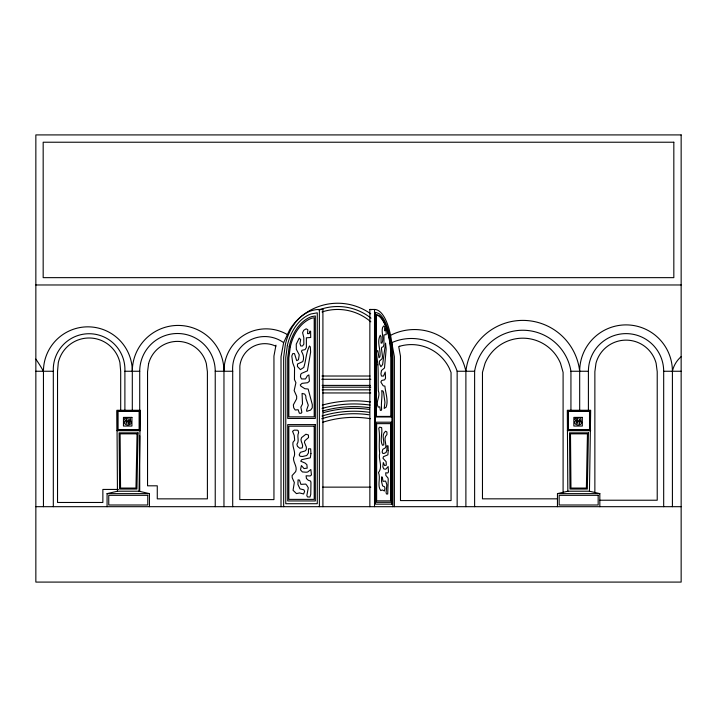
<?xml version="1.0" encoding="UTF-8"?>
<svg xmlns="http://www.w3.org/2000/svg" width="717" height="717" viewBox="0 0 717 717"><rect width="100%" height="100%" fill="white"/><g stroke="black" fill="none" stroke-linecap="round" stroke-linejoin="round"><path stroke-width="1.08" d="M149.441 506.686L149.441 493.637L139.062 491.217L140.272 410.276L116.925 410.276L117.445 491.217L107.066 493.637L107.066 506.686M599.833 506.686L599.833 493.637L589.455 491.217L590.665 410.276L567.317 410.276L567.837 491.217L557.459 493.637L557.459 506.686M275.973 345.173L273.948 356.026L273.948 499.606L239.774 499.606L239.863 365.948A25.077 25.077 0 0 1 275.382 346.006L275.776 346.239M370.707 313.813A56.777 56.777 0 0 0 289.677 329.721L283.645 342.654L281.019 356.681L281.019 506.686M35.85 284.972L681.15 284.972M283.663 506.686L283.663 357.254L285.339 344.554A50.557 35.751 -90 0 1 319.379 309.457L322.91 309.457L322.91 506.686M369.855 506.686L369.855 309.457L374.516 309.457A50.557 18.364 90 0 1 392.002 344.554L392.862 357.254L392.862 506.686M35.85 371.254L53.318 371.254A35.832 35.832 0 0 1 89.105 333.728A35.832 35.832 0 0 1 124.892 371.254L124.892 410.196M124.892 371.254L139.716 371.254A37.759 37.759 0 0 1 177.475 333.504A37.759 37.759 0 0 1 215.234 371.254L215.234 506.686M215.234 371.254L232.702 371.254A32.184 32.184 0 0 1 283.645 342.654M394.377 506.686L394.377 356.681L391.76 342.654A48.335 48.335 0 0 1 457.15 371.254L474.618 371.254A48.783 48.783 0 0 1 570.938 371.254L588.406 371.254A37.634 37.634 0 0 1 626.049 333.62A37.634 37.634 0 0 1 663.682 371.254L663.682 506.686M663.682 371.254L681.15 371.254M321.96 376.022L370.071 376.022M321.799 379.266L370.85 379.266M322.148 385.405L370.384 385.405M322.731 387.162L370.797 387.162M322.139 389.824L370.25 389.824M322.784 392.952L370.779 392.952M116.925 430.684L140.272 430.684M567.317 430.684L590.665 430.684M322.686 487.139L370.832 487.139M118.457 489.433L102.863 489.433L102.863 502.474L57.53 502.474L57.53 371.442L58.301 362.596A31.584 31.584 0 0 1 119.909 362.596L120.689 371.442L120.689 410.402M117.445 491.217L139.062 491.217M567.837 491.217L589.455 491.217M107.066 493.637L149.441 493.637M557.459 493.637L599.833 493.637M557.459 498.835L482.469 498.835L482.469 372.356L485.051 363.304A40.887 40.887 0 0 1 560.506 363.304L563.096 372.356L563.096 493.242M599.833 500.224L657.22 500.224L657.22 371.684L656.109 363.205A31.118 31.118 0 0 0 595.988 363.205L594.868 371.684L594.868 492.4M35.85 506.686L681.15 506.686M681.15 356.681A26.78 26.78 0 0 0 672.412 371.254L672.412 506.686M588.406 371.254L588.406 410.429M672.412 371.254A46.372 46.372 0 0 0 626.049 324.891A46.372 46.372 0 0 0 579.677 371.254L579.677 410.429M570.938 371.254L570.938 410.429M474.618 371.254L474.618 506.686M390.586 335.314A52.502 52.502 0 0 1 465.889 371.254L465.889 506.686M457.15 371.254L457.15 506.686M374.516 309.457L374.516 506.686M319.379 309.457L319.379 506.686M232.702 371.254L232.702 506.686M132.304 410.196L132.304 371.254A45.834 45.834 0 0 1 178.139 325.428A45.834 45.834 0 0 1 223.964 371.254L223.964 506.686M139.716 371.254L139.716 410.196M139.716 435.784L139.716 491.414M53.318 371.254L53.318 506.686M35.85 359.118A148.302 148.302 0 0 1 43.45 371.254L43.45 506.686M223.964 371.254A42.169 42.169 0 0 1 287.4 334.606M319.011 309.896A53.506 53.506 0 0 1 371.012 318.16M322.05 311.94A50.557 50.557 0 0 1 370.814 321.816M369.855 309.457A50.557 18.364 90 0 1 371.702 309.717M318.913 309.78A50.557 35.751 -90 0 1 322.91 309.457M43.45 371.254A44.427 44.427 0 0 1 87.877 326.835A44.427 44.427 0 0 1 132.304 371.254M465.889 371.254A57.252 57.252 0 0 1 579.677 371.254M323.313 412.696A111.61 111.61 0 0 1 369.551 409.47M322.829 411.002A113.376 113.376 0 0 1 369.802 407.722M322.094 408.439A116.046 116.046 0 0 1 370.169 405.078M322.023 416.039A108.778 108.778 0 0 1 369.156 412.275M321.745 418.746A106.277 106.277 0 0 1 368.807 414.749M322.632 422.295A102.621 102.621 0 0 1 370.474 418.701M322.292 405.105A119.237 119.237 0 0 1 370.608 401.959M377.886 364.854C378.486 373.602 377.922 382.295 378.334 390.855C380.781 396.286 375.161 401.753 378.226 407.139L379.723 406.817L380.368 410.366L381.292 410.375L381.65 409.407C380.763 403.133 382.519 396.94 381.758 390.55L383.12 391.186L383.667 393.095L384.939 402.345L384.187 408.448L386.158 407.166C388.542 400.436 385.54 392.988 384.877 386.122L383.174 385.809L380.835 382.018L381.758 380.449L384.608 379.831L385.531 378.262L385.253 372.006L383.505 376.067L381.471 376.058L380.933 373.871L381.534 370.447L384.5 367.964L386.158 349.179L385.549 343.084L382.618 364.55L380.906 366.719L379.365 363.618L379.401 361.144L382.125 358.679L382.493 356.528L381.462 348.57L381.704 347.351L383.272 346.741L383.962 344.608L383.962 334.929L386.185 334.624L386.14 328.314L385.45 330.716L384.563 330.716L384.715 326.818L383.837 325.921L382.6 327.418C381.077 332.482 384.258 338.11 381.973 343.093L381.085 343.093L381.05 336.739L380.288 335.233C376.416 342.359 381.103 349.609 379.902 356.833L378.988 357.756L377.85 350.703L376.963 350.703L376.479 353.158L377.886 364.854M294.544 367.749L294.454 379.571L295.915 382.708L294.158 390.577L296.677 396.286L296.614 398.831L293.343 404.89L293.71 407.776L295.216 410.034L298.129 409.712L299.383 413.261L301.176 413.261L301.866 412.302L300.871 407.148L302.502 403.949L302.072 393.436L304.725 394.081L305.792 395.981L305.962 398.527L308.283 405.239L306.616 410.052L306.813 411.343L310.649 410.061L312.253 407.812L312.307 404.612L308.158 389.017L304.842 388.704L300.916 386.176L300.28 384.912L302.081 383.344L307.62 382.726L309.421 381.157L308.884 374.901L307.324 375.833L305.496 378.961L301.525 378.952L300.468 376.766L300.755 374.274L301.651 373.342L307.423 370.859L310.64 352.074L310.309 346.894L309.457 345.979C306.096 352.603 306.042 360.454 303.766 367.445L300.423 369.613L297.43 366.512L297.492 364.039L302.798 361.574C304.331 358.249 303.381 354.44 301.507 351.464L301.974 350.246L305.03 349.636L306.383 347.503L306.374 337.815L310.703 337.51L310.613 331.209L309.753 331.209L309.269 333.602L307.539 333.611L307.835 329.712L306.132 328.816L303.73 330.313L302.592 332.715L303.784 337.519L303.847 344.169L302.502 345.988L300.764 345.988L299.957 343.56L300.701 339.634L299.222 338.128L296.255 344.169L296.336 349.331L299.249 354.825L298.469 359.728L296.704 360.651L294.481 353.598L292.742 353.598L291.801 356.044L292.706 362.802L294.544 367.749M388.202 450.599L387.888 454.838L383.478 456.666L382.959 458.226L386.131 461.694L386.284 465.154L384.635 465.566L383.299 462.546L382.842 466.875L383.81 468.936L385.755 469.232L388.148 466.516L388.471 471.947L387.807 472.978L385.719 472.799L385.88 475.47L388.04 478.078L388.22 479.673L387.709 494.013L386.463 493.959L386.087 492.624L386.839 484.826L386.096 482.362L385.531 481.089L383.048 481.358L382.304 477.083L381.587 476.886L381.525 481.483L382.582 485.884L384.581 486.807L384.957 488.385L384.429 490.993L382.322 489.935L380.763 490.598C376.918 485.418 380.879 478.436 378.513 472.602C383.138 466.633 378.137 459.543 379.687 453.117C378.495 444.683 380.297 436.59 378.764 428.336L379.607 427.135L381.614 427.592C382.636 433.435 379.678 439.969 382.448 445.248L383.729 444.916C384.599 440.238 380.915 434.968 385.621 431.222L386.911 432.001L386.974 434.538C383.093 438.006 386.257 442.532 385.818 446.709L385.137 448L382.788 449.326L382.152 451.898L382.627 453.278L383.909 453.485L386.042 452.535L386.911 449.98L386.956 445.786L388.058 445.857L388.202 450.599M310.936 453.592L310.318 457.84L301.74 459.66L300.737 461.219L305.075 463.048L306.903 464.688L307.199 468.147L303.999 468.568L301.4 465.539L300.504 469.868L302.395 471.938L306.186 472.234L307.674 472.01L310.828 469.51L311.465 474.941L310.174 475.971L306.105 475.792L306.428 478.472L308.256 480.247L310.631 481.071L310.963 482.675L310.766 494.273L309.977 497.015L307.548 496.962L306.822 495.626L308.292 487.82L306.84 485.355L305.738 484.083L300.916 484.36L299.446 480.085L298.066 479.888L297.931 484.477L300.002 488.877L303.891 489.81L304.626 491.378L303.605 493.986L299.5 492.929L296.462 493.601L293.056 490.294L294.337 482.496L292.222 477.782L292.088 475.595L295.7 471.589C297.645 466.579 293.163 462.716 293.495 457.885C296.65 452.893 292.052 447.498 292.993 442.308L294.669 440.193L294.23 435.452L292.563 431.338L294.203 430.128L297.349 430.173L298.111 430.585L298.63 432.611C296.569 436.429 299.715 440.758 296.919 444.253L297.447 446.297L299.733 448.242L302.233 447.91C304.062 444.37 299.41 441.036 301.543 437.621L305.908 434.224L308.427 434.995L308.552 437.531L304.842 440.767L304.429 442.371L306.356 447.094L306.302 449.711L304.976 451.002L300.396 452.319L299.159 454.901L300.091 456.281L302.583 456.487L306.724 455.528L308.427 452.983L308.507 448.779L310.658 448.86L310.936 453.592M137.064 433.83L135.979 488.071L120.564 488.071L120.097 433.83L137.064 433.83M138.049 432.862L136.929 489.039L119.605 489.039L119.121 432.862L138.049 432.862M587.456 433.83L586.372 488.071L570.956 488.071L570.49 433.83L587.456 433.83M588.442 432.862L587.322 489.039L569.997 489.039L569.513 432.862L588.442 432.862M125.412 417.805L124.274 419.051L125.367 420.377C121.155 424.805 130.718 427.072 131.39 422.421C129.096 419.615 132.681 416.658 126.685 418.45L125.412 417.805M575.805 417.805L574.667 419.051L575.76 420.377C571.548 424.805 581.111 427.072 581.783 422.421C579.488 419.615 583.073 416.658 577.077 418.45L575.805 417.805M148.625 363.528L147.541 371.773L147.541 485.812L157.274 485.812L157.274 498.853L207.401 498.853L207.401 371.773L206.317 363.528A29.863 29.863 0 0 0 148.625 363.528M287.356 345.469L285.769 357.523L285.769 503.71L317.272 503.71L317.272 312.836L310.99 313.956A47.555 33.627 90 0 0 287.356 345.469M289.229 346.32L287.714 357.783L287.714 418.432L315.319 418.432L315.319 315.964L311.483 316.654A44.777 31.665 90 0 0 289.229 346.32M290.304 346.813L288.834 357.926L288.834 416.855L314.207 416.855L314.207 317.756L311.761 318.196A43.181 30.535 90 0 0 290.304 346.813M126.067 420.897L126.102 423.281L127.142 423.281L126.882 421.462L127.823 421.632C129.705 419.696 128.155 428.148 129.463 421.363C129.678 421.506 130.736 422.277 130.539 421.865C129.132 421.112 128.917 417.097 128.764 420.852L126.882 420.852C127.339 418.19 125.995 419.194 126.067 420.897M576.459 420.897L576.495 423.281L577.535 423.281L577.275 421.462L578.216 421.632C580.098 419.696 578.547 428.148 579.856 421.363C580.071 421.506 581.137 422.277 580.931 421.865C579.524 421.112 579.309 417.097 579.157 420.852L577.275 420.852C577.732 418.19 576.387 419.194 576.459 420.897M399.728 346.239L398.706 346.616L400.48 356.116L400.48 500.583L451.056 500.583L451.056 372.482L449.102 367.839A42.213 42.213 0 0 0 399.728 346.239M681.15 134.913L35.85 134.913L35.85 582.087L681.15 582.087L681.15 134.913M673.828 142.226L43.172 142.226L43.172 277.649L673.828 277.649L673.828 142.226M139.851 410.698L117.355 410.698L117.355 430.254L139.851 430.254L139.851 410.698M590.243 410.698L567.747 410.698L567.747 430.254L590.243 430.254L590.243 410.698M139.125 411.433L118.081 411.433L118.081 429.528L139.125 429.528L139.125 411.433M589.517 411.433L568.473 411.433L568.473 429.528L589.517 429.528L589.517 411.433M391.061 416.416L376.308 416.416L376.308 315.077L378.639 315.892A45.565 16.554 90 0 1 390.272 346.078L391.061 357.711L391.061 416.416M391.267 416.98L376.102 416.98L376.102 314.431L378.693 315.337A46.139 16.76 -90 0 1 390.469 345.908L391.267 357.658L391.267 416.98M131.928 417.393L123.449 417.393L123.449 426.041L131.928 426.041L131.928 417.393M582.321 417.393L573.842 417.393L573.842 426.041L582.321 426.041L582.321 417.393M391.267 422.205L376.102 422.205L376.102 502.303L391.267 502.303L391.267 422.205M390.747 423.639L376.631 423.639L376.631 500.86L390.747 500.86L390.747 423.639M315.319 424.607L287.714 424.607L287.714 500.95L315.319 500.95L315.319 424.607M314.207 426.185L288.826 426.185L288.826 499.382L314.207 499.382L314.207 426.185M147.765 495.322L108.751 495.322L108.751 505.001L147.765 505.001L147.765 495.322M598.157 495.322L559.143 495.322L559.143 505.001L598.157 505.001L598.157 495.322M391.939 504.15L375.439 504.15L375.439 312.334L378.863 313.535A48.003 17.432 90 0 1 391.115 345.334L391.939 357.487L391.939 504.15"/></g></svg>
